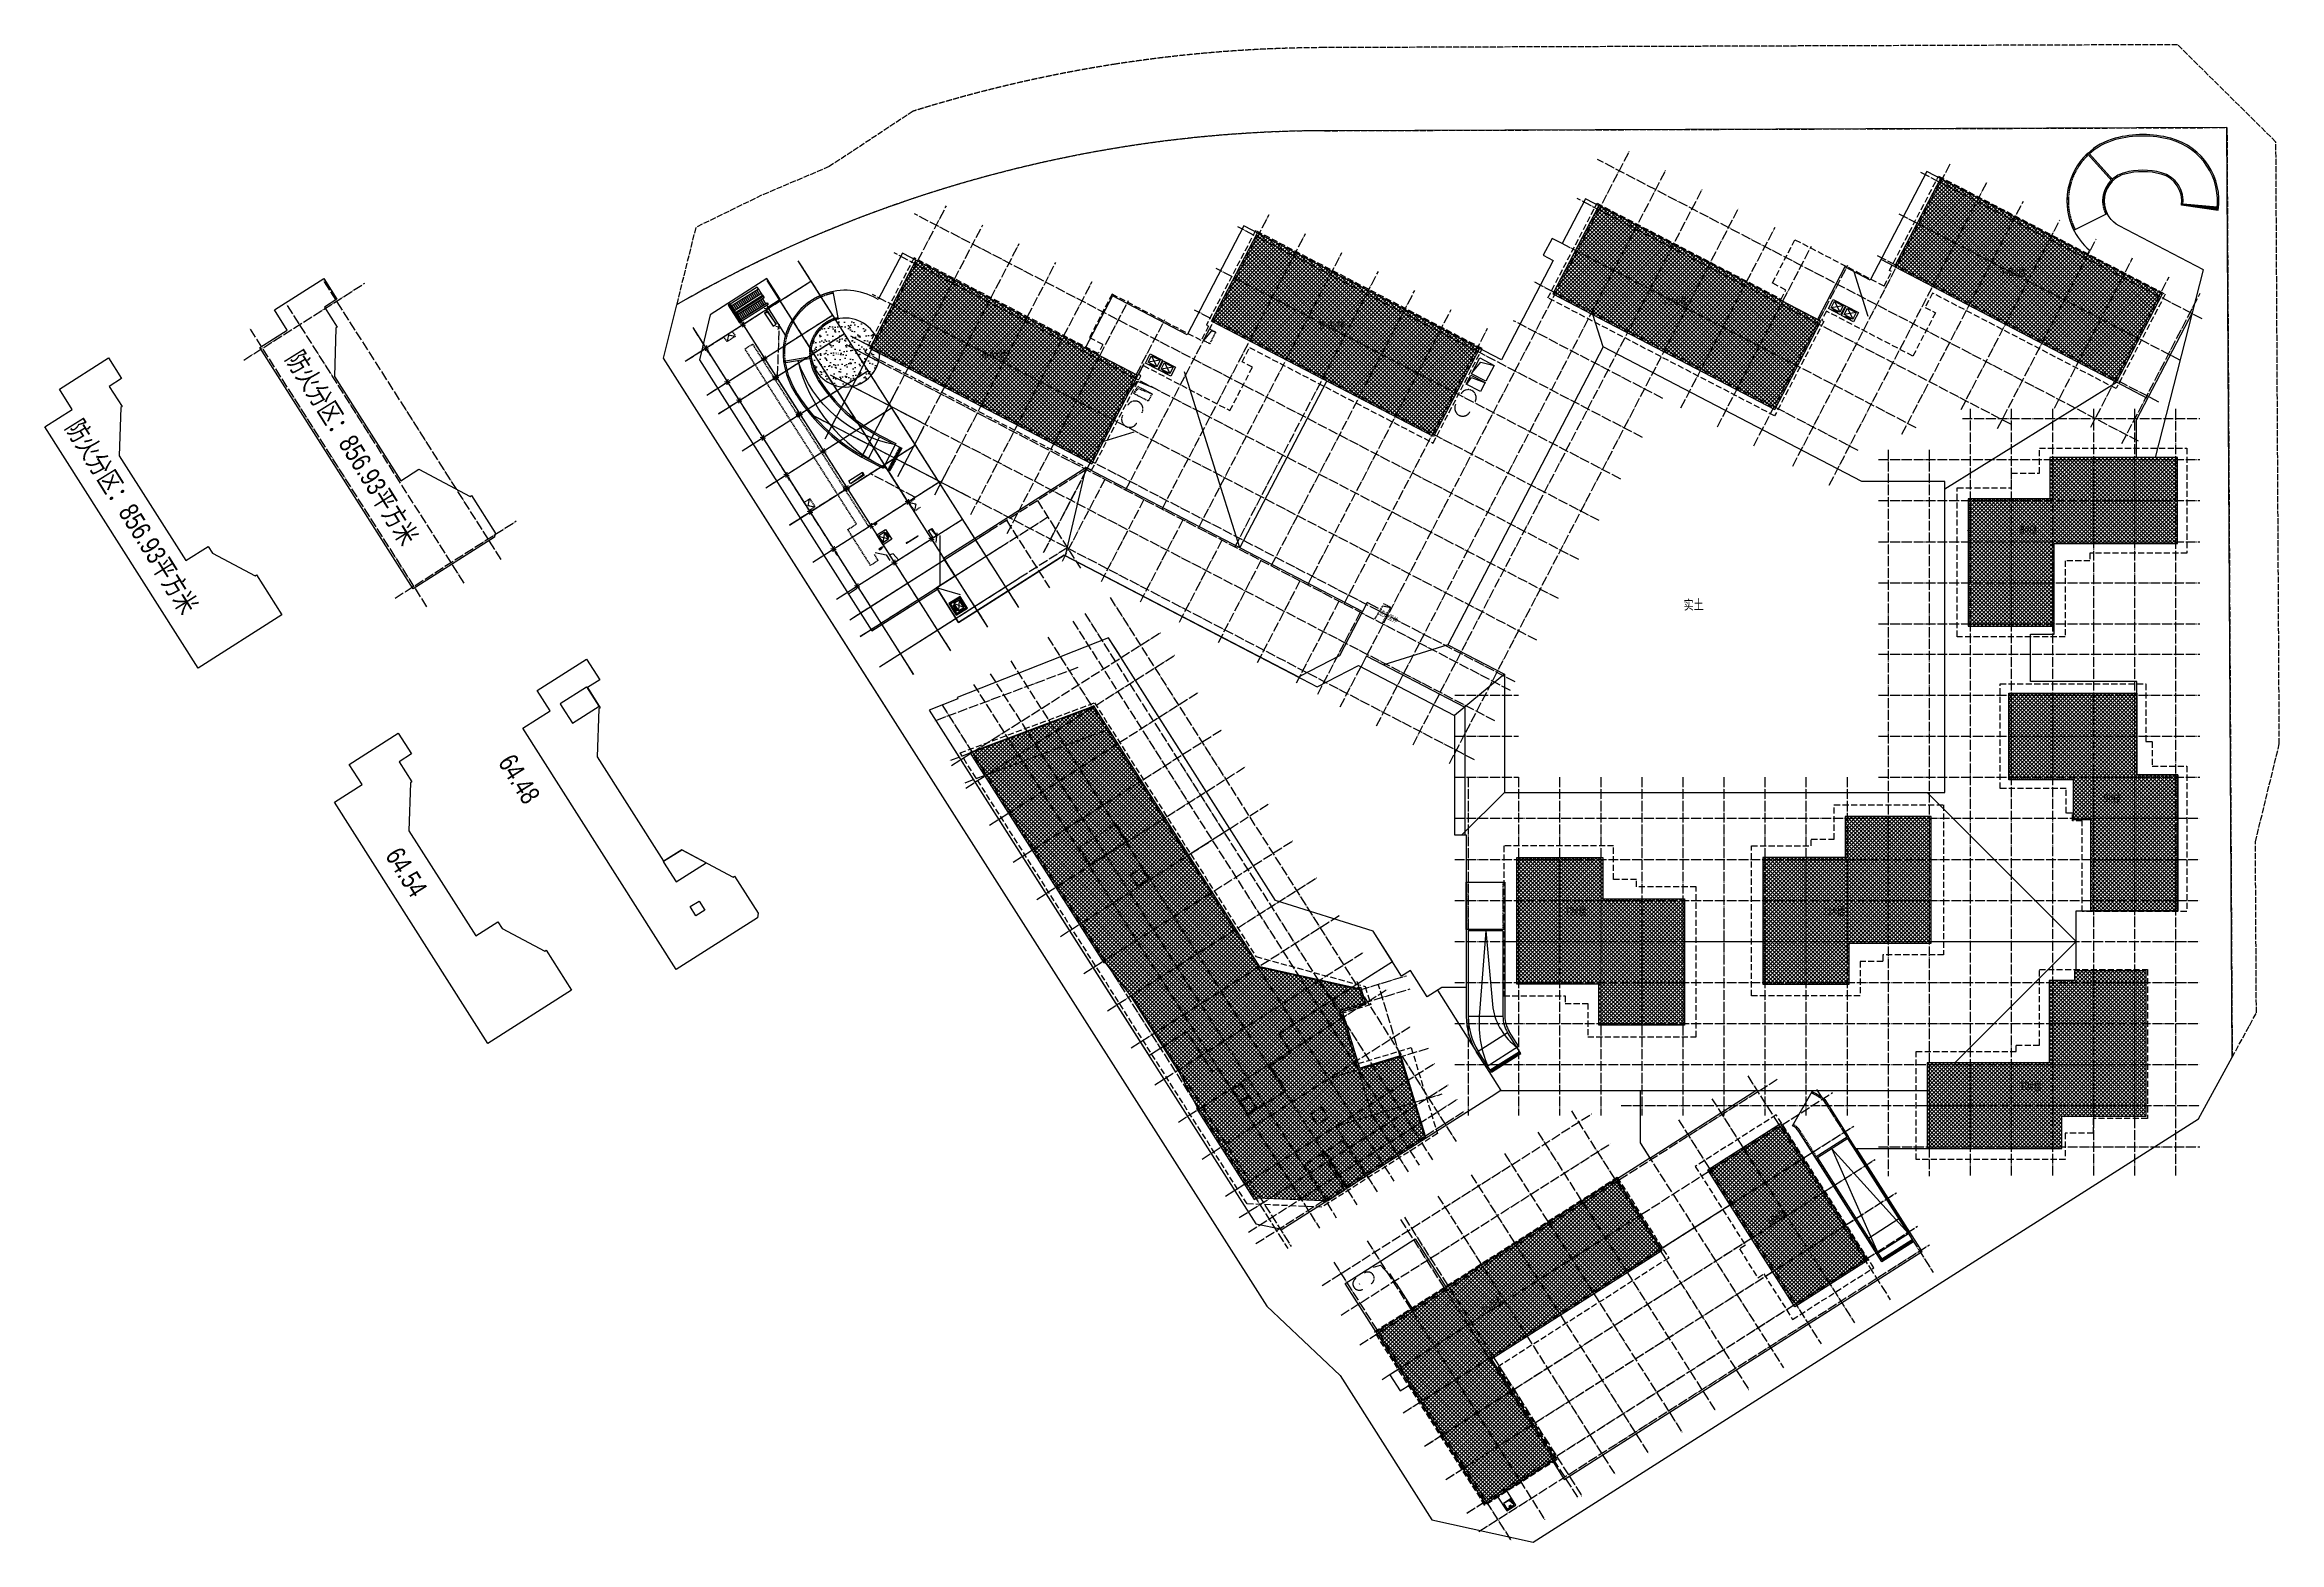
# Model space of a CAD drawing. Extents: x -46296 to 410892, y -67731 to 238728.
import ezdxf
from ezdxf.xclip import XClip

# ---------------------------------------------------------------- set-up
doc = ezdxf.new("R2010")
doc.units = 0
doc.header["$LTSCALE"] = 1000
doc.header["$MEASUREMENT"] = 0
doc.header["$XCLIPFRAME"] = 0
for name, pattern in [('$0$DASH', [0.35, 0.25, -0.1]), ('ACAD_ISO04W100', [30, 24, -3, 0, -3]), ('DASH', [0.35, 0.25, -0.1]), ('DOTE', [2.42, 2, -0.2, 0.02, -0.2]), ('梯段6、7$0$DASH', [0.35, 0.25, -0.1])]:
    doc.linetypes.add(name, pattern=pattern)
for name, color, linetype in [('$0$A_STR-钢结构', 20, 'Continuous'), ('$1$A-E_电梯', 171, 'Continuous'), ('$1$A-TECH_结构', 21, 'Continuous'), ('01-标注_符号', 200, 'Continuous'), ('02-TEXT_房间', 7, 'Continuous'), ('05-填充_天正', 9, 'Continuous'), ('104-13 B0核心筒$0$A-E_电梯', 171, 'Continuous'), ('104-13 B0核心筒$0$A-TECH_结构', 21, 'Continuous'), ('104-13 B0核心筒$0$A_STR-砼柱', 51, 'Continuous'), ('104-13 B0核心筒$0$DIM_SYMB', 3, 'Continuous'), ('A-E_楼梯', 171, 'Continuous'), ('A-O_分水线', 127, 'Continuous'), ('A-TECH_水', 3, 'Continuous'), ('A-TECH_结构', 21, 'Continuous'), ('A_AXIS-轴线', 36, 'DOTE'), ('A_STR-砼墙', 51, 'Continuous'), ('DIM_喷淋', 3, 'Continuous'), ('EQUIP_消火栓', 7, 'Continuous'), ('EQUIP_消防', 7, 'Continuous'), ('M-建筑 地下室轮廓', 3, 'DASH'), ('M-用地 红线', 20, 'ACAD_ISO04W100'), ('VPIPE-消防', 1, 'Continuous'), ('看线', 241, 'Continuous'), ('集水坑&', 6, 'Continuous')]:
    doc.layers.add(name, color=color, linetype=linetype)
doc.layers.add('104-13 B0核心筒$0$04-不打印_辅助线', color=165, linetype='Continuous', plot=False)
doc.layers.get('看线').off()
doc.styles.add('_TCH_SPACE', font='ros.shx', dxfattribs={"width": 0.75, "height": 5, "bigfont": 'jd.shx'})
doc.styles.add('Arial', font='arial.ttf', dxfattribs={"width": 0.75, "height": 2.5})
pattern_1 = [(45, (0, 0), (-392.8862, 392.8862), []), (135, (0, 0), (-392.8862, -392.8862), [])]

# ---------------------------------------------------------------- blocks, each defined once
blk = doc.blocks.new('104-13 B0核心筒$0$700x700方柱')
at = {"layer": '104-13 B0核心筒$0$04-不打印_辅助线'}
for p, q in [((-400, -400), (400, 400)), ((-400, 400), (400, -400))]:
    blk.add_line(p, q, dxfattribs=at)
blk = doc.blocks.new('104-13 B0核心筒$0$2400x2100')
for p, q in [((400, 200), (2000, 1600)), ((400, 1600), (2000, 200)), ((650, 1910), (650, 1760)), ((1750, 1910), (650, 1910)), ((650, 1760), (1750, 1760)), ((1750, 1760), (1750, 1910))]:
    blk.add_line(p, q)
at = {"color": 0}
for p, q in [((600, 58), (600, 34)), ((1160, 58), (600, 58)), ((1160, 34), (600, 34)), ((1160, 58), (1160, 34)), ((1800, 58), (1240, 58)), ((1240, 58), (1240, 34)), ((1800, 34), (1240, 34)), ((1800, 58), (1800, 34))]:
    blk.add_line(p, q, dxfattribs=at)
blk.add_lwpolyline([(400, 1600), (400, 200), (2000, 200), (2000, 1600), (400, 1600)], close=True)
at = {"layer": '104-13 B0核心筒$0$04-不打印_辅助线'}
blk.add_lwpolyline([(0, 0), (0, 2100), (2400, 2100), (2400, 0), (0, 0)], close=True, dxfattribs=at)
blk = doc.blocks.new('104 轴线$0$A$C769971AC')
for points in [[(-8100, 0), (-5500, 0), (-5500, -2600), (-8100, -2600)], [(0, 0), (8750, 0), (8750, -4200), (0, -4200)], [(-79600, -4400), (-75400, -4400), (-75400, -13200), (-79600, -13200)], [(-69200, -4800), (-66450, -4800), (-66450, -7400), (-69200, -7400)], [(8750, -5000), (0, -5000), (0, -9200), (8750, -9200)], [(-20900, -11300), (-18100, -11300), (-18100, -13400), (-20900, -13400)], [(-17900, -11300), (-15100, -11300), (-15100, -13400), (-17900, -13400)]]:
    blk.add_lwpolyline(points, close=True)
blk = doc.blocks.new('104 轴线')
for p, q in [((-162502, 81623), (-103332, 195290)), ((854, 135981), (-109845, 193607)), ((-69898, 130873), (-37622, 192876)), ((-155052, 77745), (-95881, 191411)), ((-147601, 73866), (-88430, 187532)), ((-62447, 126995), (-30171, 188997)), ((13876, 160994), (-43691, 190962)), ((-267879, 136479), (-243063, 184152)), ((-140150, 69987), (-80979, 183654)), ((-25299, 139449), (-114000, 185624)), ((-47571, 137379), (-22720, 185118)), ((-260428, 132601), (-235612, 180273)), ((-113685, 111729), (-249575, 182469)), ((-206397, 125945), (-177039, 182341)), ((-198946, 122066), (-169588, 178462)), ((-100664, 136743), (-183422, 179824)), ((-92783, 142787), (-73528, 179775)), ((9443, 152479), (-48124, 182447)), ((-35448, 142477), (-15269, 181239)), ((-117841, 103746), (-253731, 174486)), ((-252978, 128722), (-228161, 176394)), ((-191495, 118187), (-162137, 174584)), ((-44634, 138691), (-118433, 177109)), ((-85332, 138908), (-66077, 175896)), ((5010, 143964), (-52557, 173931)), ((-27997, 138598), (-7818, 177361)), ((-273455, 172905), (-228319, 101944)), ((-245448, 124995), (-220710, 172516)), ((-105097, 128228), (-187855, 171309)), ((-184044, 114309), (-154686, 170705)), ((-77881, 135029), (-58626, 172018)), ((-16390, 142703), (-367, 173482)), ((-8939, 138824), (7084, 169603)), ((-296507, 152317), (-270772, 168686)), ((-279783, 168880), (-234647, 97919)), ((-122274, 95231), (-258164, 165971)), ((-238076, 120964), (-213259, 168637)), ((-230625, 117086), (-205808, 164758)), ((-176593, 110430), (-147235, 166826)), ((-56517, 134054), (-122866, 168593)), ((-2553, 135500), (13470, 166279)), ((-292106, 145398), (-266371, 161767)), ((-287377, 164050), (-242241, 93088)), ((-223174, 113207), (-198357, 160880)), ((-109530, 119712), (-192288, 162793)), ((-169142, 106551), (-139784, 162948)), ((-96508, 144726), (-127022, 160610)), ((-294971, 159219), (-249835, 88258)), ((-289691, 141601), (-263956, 157970)), ((-127630, 84941), (-263520, 155681)), ((-126707, 86715), (-262597, 157455)), ((-161691, 102673), (-132333, 159069)), ((-284860, 134007), (-259125, 150376)), ((-130863, 78732), (-266753, 149472)), ((-280030, 126413), (-254295, 142782)), ((-33600, 142600), (-33600, -14400)), ((-25200, 142600), (-25200, -14400)), ((-16800, 142600), (-16800, -14400)), ((-8400, 142600), (-8400, -14400)), ((0, 142600), (0, -14400)), ((8400, 142578), (8400, -14422)), ((-135018, 70749), (-270908, 141489)), ((-35206, 140600), (13400, 140600)), ((-275200, 118819), (-249465, 135189)), ((-50400, 134200), (-50400, -14400)), ((-42000, 134200), (-42000, -14400)), ((-262856, 99412), (-214266, 130319)), ((-214380, 130100), (-223174, 113207)), ((-210654, 128161), (-219449, 111268)), ((-52400, 132200), (13400, 132200)), ((-270370, 111225), (-244634, 127595)), ((-224464, 123832), (-215662, 109994)), ((-202671, 124005), (-211465, 107112)), ((-52400, 123800), (13400, 123800)), ((-265539, 103631), (-239804, 120001)), ((-260709, 96037), (-222317, 120457)), ((-230792, 119807), (-221990, 105969)), ((-194688, 119850), (-203482, 102956)), ((-186705, 115694), (-195499, 98801)), ((-52400, 115400), (13400, 115400)), ((-256737, 89793), (-218420, 114166)), ((-178722, 111538), (-187516, 94645)), ((-170739, 107382), (-179533, 90489)), ((-52400, 107000), (13400, 107000)), ((-214727, 100698), (-143645, -11054)), ((-209580, 103971), (-138782, -7334)), ((-162756, 103227), (-171550, 86333)), ((-158410, 100964), (-167204, 84071)), ((-242004, 69611), (-199140, 96875)), ((-217174, 99141), (-146376, -12164)), ((-52400, 98600), (13400, 98600)), ((-239072, 65001), (-196208, 92265)), ((-222323, 95870), (-151523, -15438)), ((-52400, 92400), (13400, 92400)), ((-234091, 88380), (-163293, -22925)), ((-229915, 91037), (-159117, -20268)), ((-237509, 86207), (-166711, -25099)), ((-234242, 57407), (-191378, 84671)), ((-139073, 84000), (-126000, 84000)), ((-139073, 84000), (-126000, 84000)), ((-52400, 84000), (13400, 84000)), ((-244006, 82074), (-173208, -29231)), ((-229411, 49813), (-186548, 77078)), ((-139073, 75600), (-126000, 75600)), ((-52400, 75600), (13400, 75600)), ((-224581, 42219), (-181717, 69484)), ((-139073, 67200), (-126000, 67200)), ((-136300, 67200), (-136300, -2001)), ((-126000, 67200), (-126000, -2001)), ((-117600, 67200), (-117600, -2001)), ((-109200, 67200), (-109200, -2001)), ((-100800, 67200), (-100800, -2001)), ((-92400, 67200), (-92400, -2001)), ((-84000, 67200), (-84000, -2001)), ((-75600, 67200), (-75600, -2001)), ((-67200, 67200), (-67200, -2001)), ((-58800, 67200), (-58800, -2001)), ((-52400, 67200), (13400, 67200)), ((-219751, 34625), (-176887, 61890)), ((-139073, 58800), (13400, 58800)), ((-214921, 27031), (-172057, 54296)), ((-139073, 50400), (13400, 50400)), ((-210090, 19437), (-167227, 46702)), ((-139073, 42000), (13400, 42000)), ((-205260, 11843), (-162396, 39108)), ((-139073, 33600), (13400, 33600)), ((-200430, 4249), (-157566, 31514)), ((-195599, -3345), (-152736, 23920)), ((-162507, 19550), (-148156, 23913)), ((-157699, 21012), (-159093, 25597)), ((-158511, 23683), (-148966, 26585)), ((-145248, -6279), (-154653, 24656)), ((-139073, 25200), (13400, 25200)), ((-205196, 22550), (-172533, -28802)), ((-155969, -1954), (-162507, 19550)), ((-190769, -10938), (-147905, 16326)), ((-139073, 16800), (13400, 16800)), ((-164865, 5538), (-144456, 11743)), ((-185939, -18532), (-143075, 8732)), ((-158456, -48930), (-73109, 5398)), ((-139073, 8400), (13400, 8400)), ((-79126, 6098), (-49948, -39738)), ((-183148, -22920), (-140284, 4344)), ((-181272, -25869), (-138409, 1395)), ((-163452, -4229), (-141618, 2409)), ((-153945, -56016), (-61764, 2663)), ((-105000, 0), (13400, 0)), ((-105000, 0), (13400, 0)), ((-86465, 1426), (-57287, -44410)), ((-65036, 3331), (-41175, -34153)), ((-179767, -28236), (-136903, -972)), ((-166188, -36782), (-111041, -1677)), ((-163452, -4229), (-154940, -17612)), ((-155969, -1954), (-148582, -13568)), ((-149616, -62863), (-57436, -4184)), ((-149595, -62849), (-57415, -4171)), ((-115209, -1092), (-78883, -58157)), ((-93298, -2923), (-64120, -48760)), ((-162322, -42856), (-107174, -7751)), ((-122042, -5442), (-85716, -62507)), ((-100975, -7810), (-71797, -53646)), ((-52368, -8400), (13400, -8400)), ((-145267, -69696), (-53086, -11017)), ((-145246, -69682), (-53065, -11004)), ((-128875, -9791), (-92549, -66856)), ((-140917, -76529), (-48736, -17850)), ((-140896, -76515), (-48715, -17837)), ((-135708, -14141), (-99382, -71206)), ((-149374, -22840), (-113048, -79905)), ((-142541, -18490), (-106215, -75556)), ((-150133, -23323), (-113808, -80389)), ((-136567, -83362), (-44387, -24683)), ((-136546, -83348), (-44366, -24670)), ((-156966, -27673), (-120641, -84738)), ((-134130, -87144), (-41949, -28466)), ((-163799, -32023), (-127474, -89088))]:
    blk.add_line(p, q)
for points in [[(-216209, 89629), (-245659, 78642)], [(-213168, 81478), (-242618, 70491)], [(-210236, 76869), (-239686, 65882)], [(-205387, 47258), (-203193, 48653), (-201798, 46460), (-201966, 46352), (-201778, 46057), (-203804, 44769), (-205387, 47258)], [(-158511, 23683), (-179356, 28320)], [(-166936, 25554), (-162507, 19550)], [(-184527, 3284), (-181414, -1610), (-179642, -483), (-182755, 4411), (-184527, 3284)], [(-168544, -1720), (-166351, -325), (-164955, -2519), (-167149, -3914), (-168544, -1720)]]:
    blk.add_lwpolyline(points)
at = {"layer": 'Defpoints'}
blk.add_lwpolyline([(13135, -2670), (19996, 9914), (18926, 200140), (-165691, 199501, 0.0648429), (-234306, 190322, 0.0648942), (-298282, 163874), (-300993, 152958), (-177498, -41043), (-162540, -55229), (-143745, -84755), (-123037, -89354), (13135, -2670)], format="xyb", close=True, dxfattribs=at)
at = {"rotation": 302.4591234524622}
blk.add_blockref('104 轴线$0$A$C769971AC', (-162003, -7159), dxfattribs=at)
blk = doc.blocks.new('104-13 B0核心筒')
at = {"layer": '104-13 B0核心筒$0$04-不打印_辅助线'}
for p, q in [((48300, 17600), (49100, 18400)), ((48300, 18400), (49100, 17600)), ((57300, 17600), (58100, 18400)), ((57300, 18400), (58100, 17600)), ((-500, 14500), (300, 15300)), ((-500, 15300), (300, 14500)), ((3900, 14500), (4700, 15300)), ((3900, 15300), (4700, 14500)), ((-400, 8600), (400, 9400)), ((-400, 9400), (400, 8600)), ((12300, 8600), (13100, 9400)), ((12300, 9400), (13100, 8600)), ((21300, 8600), (22100, 9400)), ((21300, 9400), (22100, 8600)), ((30300, 8600), (31100, 9400)), ((30300, 9400), (31100, 8600)), ((39300, 8600), (40100, 9400)), ((39300, 9400), (40100, 8600)), ((48400, 8600), (49200, 9400)), ((48400, 9400), (49200, 8600)), ((57300, 8600), (58100, 9400)), ((57300, 9400), (58100, 8600)), ((-400, -400), (400, 400)), ((-400, 400), (400, -400)), ((7800, -400), (8600, 400)), ((7800, 400), (8600, -400)), ((12300, -400), (13100, 400)), ((12300, 400), (13100, -400)), ((21300, -400), (22100, 400)), ((21300, 400), (22100, -400)), ((30300, -400), (31100, 400)), ((30300, 400), (31100, -400)), ((39300, -400), (40100, 400)), ((39300, 400), (40100, -400)), ((48300, -400), (49100, 400)), ((48300, 400), (49100, -400)), ((57300, -400), (58100, 400)), ((57300, 400), (58100, -400))]:
    blk.add_line(p, q, dxfattribs=at)
at = {"layer": '104-13 B0核心筒$0$A-E_电梯'}
for p, q in [((-3300, 15600), (-4500, 15600)), ((-3300, 15200), (-4500, 15200)), ((-3300, 14800), (-4500, 14800)), ((-3300, 14400), (-4500, 14400)), ((-3300, 14000), (-4500, 14000)), ((-2300, 15200), (-1100, 15200)), ((-2300, 14800), (-1100, 14800)), ((-2300, 14400), (-1100, 14400)), ((-2300, 14000), (-1100, 14000)), ((-3300, 13600), (-4500, 13600)), ((-3300, 13200), (-4500, 13200)), ((-3300, 12800), (-4500, 12800)), ((-3300, 12400), (-4500, 12400)), ((-3300, 12000), (-4500, 12000)), ((-3300, 11600), (-4500, 11600)), ((-3300, 11200), (-4500, 11200)), ((-3300, 10800), (-4500, 10800)), ((-3300, 10400), (-4500, 10400)), ((-3300, 10000), (-4500, 10000)), ((-3300, 9600), (-4500, 9600)), ((-3300, 9200), (-4500, 9200)), ((-2300, 13600), (-1100, 13600)), ((-2300, 13200), (-1100, 13200)), ((-2300, 12800), (-1100, 12800)), ((-2300, 12400), (-1100, 12400)), ((-2300, 12000), (-1100, 12000)), ((-2300, 11600), (-1100, 11600)), ((-2300, 11200), (-1100, 11200)), ((-2300, 10800), (-1100, 10800)), ((-2300, 10400), (-1100, 10400)), ((-2300, 10000), (-1100, 10000)), ((-2300, 9600), (-1100, 9600)), ((-2300, 9200), (-1100, 9200)), ((55650, 13480), (55650, 13200))]:
    blk.add_line(p, q, dxfattribs=at)
for points in [[(-4500, 15600), (-4900, 15600), (-4900, 8800), (-4500, 8800)], [(-2900, 15600), (-3300, 15600), (-3300, 8800), (-2900, 8800)], [(-2700, 8800), (-2900, 8800), (-2900, 15600), (-2700, 15600)], [(-2700, 15600), (-2300, 15600), (-2300, 9200), (-2700, 9200)], [(-1100, 15600), (-700, 15600), (-700, 9200), (-1100, 9200)], [(55750, 13200), (55650, 13200), (55650, 16000), (55750, 16000)]]:
    blk.add_lwpolyline(points, close=True, dxfattribs=at)
at = {"layer": '104-13 B0核心筒$0$A-TECH_结构'}
for points in [[(55950, 19200), (57700, 19200), (57700, 18400), (55950, 18400)], [(400, 14000), (3600, 14000), (3600, 14800), (400, 14800)], [(39300, 10100), (38600, 10100), (38600, 13400), (39300, 13400)]]:
    blk.add_lwpolyline(points, close=True, dxfattribs=at)
for points in [[(55950, 18400), (56079, 19003), (57692, 19200)], [(400, 14000), (561, 14608), (3600, 14800)], [(38600, 13400), (39126, 13079), (39300, 10100)]]:
    blk.add_lwpolyline(points, dxfattribs=at)
at = {"layer": '104-13 B0核心筒$0$DIM_SYMB'}
blk.add_lwpolyline([(57700, 10000), (56055, 9773), (55850, 9000)], dxfattribs=at)
at = {"layer": '104-13 B0核心筒$0$04-不打印_辅助线'}
ref = blk.add_blockref('104 轴线', (287656, 163437), dxfattribs=dict(at, rotation=57.54087654753761))
XClip(ref).set_block_clipping_path([(-308258.2439484803, 159880.9876684749), (-256882.7738956955, 79110.5487782021), (-223300.1845035219, 100471.3503204154), (-274675.6545563068, 181241.7892106881)])
at = {"layer": '104-13 B0核心筒$0$A-E_电梯'}
blk.add_blockref('104-13 B0核心筒$0$2400x2100', (51000, 9000), dxfattribs=at)
at = {"layer": '104-13 B0核心筒$0$A_STR-砼柱'}
blk.add_blockref('104-13 B0核心筒$0$700x700方柱', (8200, 9000), dxfattribs=at)
blk = doc.blocks.new('*U12')
at = {"color": 8, "ltscale": 0.02}
blk.add_line((-222, 115), (222, -115), dxfattribs=at)
blk = doc.blocks.new('*U13')
at = {"layer": 'A-TECH_结构', "color": 0, "linetype": 'ByBlock', "lineweight": -2, "transparency": 16777216}
for p in [(0, 0), (69, 133), (139, 266), (208, 399), (277, 532), (346, 665), (416, 798), (485, 931), (554, 1064), (623, 1197), (693, 1331), (762, 1464), (831, 1597), (900, 1730), (970, 1863), (1039, 1996), (1108, 2129), (1177, 2262), (1247, 2395), (1316, 2528), (1385, 2661), (1454, 2794), (1524, 2927), (1593, 3060), (1662, 3193), (1732, 3326), (1801, 3459), (1870, 3592), (1939, 3725), (2009, 3859), (2078, 3992), (2147, 4125), (2216, 4258), (2286, 4391)]:
    blk.add_blockref('*U12', p, dxfattribs=at)
blk = doc.blocks.new('$0$mjfykutduy')
at = {"layer": '$0$A_STR-钢结构'}
for points in [[(50, 50), (50, 2750), (2650, 2750), (2650, 50)], [(50, 2550), (250, 2550), (250, 2750), (50, 2750)], [(50, 50), (250, 50), (250, 250), (50, 250)], [(70, 2570), (230, 2570), (230, 2730), (70, 2730)], [(70, 70), (230, 70), (230, 230), (70, 230)], [(250, 250), (250, 2550), (2450, 2550), (2450, 250)], [(2450, 2550), (2650, 2550), (2650, 2750), (2450, 2750)], [(2450, 50), (2650, 50), (2650, 250), (2450, 250)], [(2470, 2570), (2630, 2570), (2630, 2730), (2470, 2730)], [(2470, 70), (2630, 70), (2630, 230), (2470, 230)]]:
    blk.add_lwpolyline(points, close=True, dxfattribs=at)
at = {"layer": '$1$A-E_电梯'}
for points in [[(550, 2275), (1850, 2275), (1850, 525), (550, 525)], [(1950, 2050), (2163, 2050), (2163, 750), (1950, 750)]]:
    blk.add_lwpolyline(points, close=True, dxfattribs=at)
for points in [[(550, 2275), (1850, 525)], [(550, 525), (1850, 2275)]]:
    blk.add_lwpolyline(points, dxfattribs=at)
at = {"layer": '$1$A-TECH_结构'}
blk.add_lwpolyline([(0, 0), (0, 2800), (2700, 2800), (2700, 0)], close=True, dxfattribs=at)
blk = doc.blocks.new('$ATTACHMENT$00000214')
h = blk.add_hatch()
h.set_pattern_fill('ANSI31', color=256, scale=200, style=0)
h.set_pattern_definition([(45, (-38543.802, -6842.639), (-17.67767, 17.67767), [])])
h.paths.add_polyline_path([(-65, 2), (65, 2), (65, -128), (-65, -128)])
for points in [[(0, 172), (-198, -172), (198, -172)], [(-65, 2), (65, 2), (65, -128), (-65, -128)]]:
    blk.add_lwpolyline(points, close=True)
blk = doc.blocks.new('灭火器箱')
blk.add_lwpolyline([(0, 0), (788, 0), (788, -344), (0, -344)], close=True)
at = {"layer": 'EQUIP_消防', "rotation": 180}
for p in [(192, -172), (589, -172)]:
    blk.add_blockref('$ATTACHMENT$00000214', p, dxfattribs=at)
blk = doc.blocks.new('$TwtSys$00000434')
for p, q in [((-0.5, 0.5), (-0.5, -0.5)), ((-0.5, -0.5), (0.5, 0.5)), ((0.5, 0.5), (-0.5, 0.5)), ((0.5, -0.5), (0.5, 0.5)), ((-0.5, -0.5), (0.5, -0.5))]:
    blk.add_line(p, q)
blk.add_solid([(0.5, -0.5), (0.5, 0.5), (-0.5, -0.5)])
blk = doc.blocks.new('A$C0A6E70C2')
at = {"layer": 'VPIPE-消防', "linetype": 'Continuous'}
for centre in [(23218, -4332), (27493, -11046), (37159, -26231), (44861, -38647)]:
    blk.add_circle(centre, 50, dxfattribs=at)
for p, xscale, yscale, zscale, rotation in [((9147, 1162, 3000), 0.7999999999999999, 0.7999999999999999, 0.7999999999999999, 122.479561726271), ((22545, -3833, 3000), 0.8000000000000002, 0.8000000000000002, 0.8000000000000002, 302.4795617262711), ((27346, -11389, 3000), 0.8000000000000002, 0.8000000000000002, 0.8000000000000002, 302.4795617262711), ((25758, -24932, 3000), 0.7999999999999999, 0.7999999999999999, 0.7999999999999999, 122.479561726271), ((37017, -26567, 3000), 0.8000000000000002, 0.8000000000000002, 0.8000000000000002, 302.4795617262711), ((43148, -34004, 3000), 0.7999999999999998, 0.7999999999999998, 0.7999999999999998, 32.47956172627101), ((35495, -40261), 0.7999999999999999, 0.7999999999999999, 0.7999999999999999, 122.479561726271)]:
    blk.add_blockref('灭火器箱', p, dxfattribs=dict(xscale=xscale, yscale=yscale, zscale=zscale, rotation=rotation))
at = {"layer": 'EQUIP_消火栓', "yscale": 180}
for p, xscale, zscale, rotation in [((22790, -4050), -699.9999999999999, 700, 122.4795617262709), ((27590, -11605), -699.9999999999999, 700, 122.4795617262709), ((37261, -26782), -699.9999999999998, 700, 122.4795617262709), ((44468, -38960), 700.0000000000001, 700.0000000000001, 212.4795617262711)]:
    blk.add_blockref('$TwtSys$00000434', p, dxfattribs=dict(at, xscale=xscale, zscale=zscale, rotation=rotation))
blk = doc.blocks.new('A$C471A2F79')
at = {"layer": 'DIM_喷淋'}
for p, q in [((-12482, -66990), (-10274, -67458)), ((-10274, -67458), (-9534, -68622))]:
    blk.add_line(p, q, dxfattribs=at)

msp = doc.modelspace()

# ---------------------------------------------------------------- hatches: boundary and pattern name
at = {"layer": '02-TEXT_房间'}
h = msp.add_hatch(dxfattribs=at)
h.set_pattern_fill('砂灰土', color=256, scale=500)
h.set_pattern_definition([(37.5, (0, 0), (-62.993, 1926.824), [0, -1520, 0, -1700, 0, -1625]), (7.5, (0, 0), (1769.777, 2822.146), [0, -820, 0, -1370, 0, -525]), (327.5, (-1230, 0), (3114.142, 5.659), [0, -500, 0, -1800, 0, -2350]), (317.5, (-1230, 0), (3006.127, 877.676), [0, -250, 0, -1180, 0, -1350])])
edge = h.paths.add_edge_path()
edge.add_line((124577, 175490), (122532, 176555))
edge.add_line((122532, 176555), (123789, 178967))
edge.add_arc((117531, 175722), 7050, 27.41088, 358.1187)
at = {"layer": '05-填充_天正'}
h = msp.add_hatch(dxfattribs=at)
h.set_pattern_fill('ANSI37', color=256, scale=350)
h.set_pattern_definition(pattern_1)
h.paths.add_polyline_path([(122555, 176599), (167970, 152958), (177367, 171008), (131952, 194650)])
h.paths.add_polyline_path([(201817, 200219), (247232, 176577), (237836, 158527), (192421, 182168)])
h.paths.add_polyline_path([(262286, 187737), (307701, 164096), (317098, 182146), (271683, 205788)])
edge = h.paths.add_edge_path()
edge.add_line((332152, 193306), (377567, 169665))
edge.add_line((377567, 169665), (386963, 187715))
edge.add_line((386963, 187715), (341548, 211357))
edge.add_line((341548, 211357), (332152, 193306))
h = msp.add_hatch(dxfattribs=at)
h.set_pattern_fill('ANSI37', color=256, scale=350)
h.set_pattern_definition(pattern_1)
h.paths.add_polyline_path([(347256, 145773), (347256, 119723), (364856, 119723), (364856, 136623), (390056, 136623), (390056, 154223), (363956, 154223), (363956, 145773)])
h = msp.add_hatch(dxfattribs=at)
h.set_pattern_fill('ANSI37', color=256, scale=350)
h.set_pattern_definition(pattern_1)
h.paths.add_polyline_path([(355556, 106023), (381756, 106023), (381756, 89323), (390156, 89323), (390156, 61473), (372356, 61473), (372356, 80123), (368806, 80123), (368806, 88323), (355556, 88323)])
h = msp.add_hatch(dxfattribs=at)
h.set_pattern_fill('ANSI37', color=256, scale=350)
h.set_pattern_definition(pattern_1)
h.paths.add_polyline_path([(143001, 93888), (170405, 50828), (170600, 50951), (175677, 44344), (176079, 43770), (185364, 29173), (185713, 28565), (189545, 21166), (189351, 21043), (201185, 2437), (201710, 2771), (215207, 2193), (215458, 1798), (236305, 15058), (236063, 15852), (231193, 31870), (230632, 31700), (230619, 31696), (222774, 29311), (219248, 40907), (224057, 42367), (223012, 45805), (222341, 45601), (202301, 50059), (168361, 103417), (167596, 103129), (143778, 94180)])
h = msp.add_hatch(dxfattribs=at)
h.set_pattern_fill('ANSI37', color=256, scale=350)
h.set_pattern_definition(pattern_1)
edge = h.paths.add_edge_path()
edge.add_line((305256, 72423), (305256, 46473))
edge.add_line((305256, 46473), (322856, 46473))
edge.add_line((322856, 46473), (322856, 54873))
edge.add_line((322856, 54873), (339656, 54873))
edge.add_line((339656, 54873), (339656, 80773))
edge.add_line((339656, 80773), (322056, 80773))
edge.add_line((322056, 80773), (322056, 72373))
edge.add_line((322056, 72373), (305256, 72373))
h = msp.add_hatch(dxfattribs=at)
h.set_pattern_fill('ANSI37', color=256, scale=350)
h.set_pattern_definition(pattern_1)
h.paths.add_polyline_path([(254906, 72373), (272456, 72373), (272456, 63973), (289206, 63973), (289206, 38073), (271656, 38073), (271656, 46473), (254906, 46473)])
h = msp.add_hatch(dxfattribs=at)
h.set_pattern_fill('ANSI37', color=256, scale=350)
h.set_pattern_definition(pattern_1)
h.paths.add_polyline_path([(338856, 30373), (338856, 12823), (366406, 12823), (366406, 19473), (383656, 19473), (383656, 49223), (368956, 49223), (368956, 47223), (363806, 47223), (363806, 30373)])
h = msp.add_hatch(dxfattribs=at)
h.set_pattern_fill('ANSI37', color=256, scale=350)
h.set_pattern_definition(pattern_1)
edge = h.paths.add_edge_path()
edge.add_line((293969, 8516), (308821, 17962))
edge.add_line((308821, 17962), (326646, -10047))
edge.add_line((326646, -10047), (311750, -19520))
edge.add_line((311750, -19520), (293940, 8498))
h = msp.add_hatch(dxfattribs=at)
h.set_pattern_fill('ANSI37', color=256, scale=350)
h.set_pattern_definition(pattern_1)
edge = h.paths.add_edge_path()
edge.add_line((275585, 6293), (275370, 6631))
edge.add_line((275370, 6631), (226105, -24730))
edge.add_line((226105, -24730), (248444, -59823))
edge.add_line((248444, -59823), (262785, -50694))
edge.add_line((262785, -50694), (249735, -30193))
edge.add_line((249735, -30193), (284659, -7961))
edge.add_line((284659, -7961), (275388, 6642))
at = {"layer": 'A-E_楼梯'}
h = msp.add_hatch(dxfattribs=at)
h.set_pattern_fill('ANSI31', color=256, scale=100, angle=37.49864)
h.set_pattern_definition([(82.498642, (990361.54, -275187), (-157.39138, 20.724763), [])])
edge = h.paths.add_edge_path()
edge.add_arc((385244, 206736), 6000, -8.21022, -5.19885)
edge.add_line((391219, 206193), (398190, 205559))
edge.add_line((398190, 205559), (398110, 204879))
edge.add_line((398110, 204879), (391182, 205880))
edge = h.paths.add_edge_path()
edge.add_arc((385244, 206736), 5700, -7.06974, -5.19885)
edge.add_line((390920, 206220), (390916, 206220))
edge.add_line((390916, 206220), (390901, 206035))
at = {"layer": 'A-TECH_水', "transparency": 33554641}
h = msp.add_hatch(dxfattribs=at)
h.set_pattern_fill('ANSI31', color=256, scale=50, angle=-12.54088)
h.set_pattern_definition([(32.45912, (146681.95, 261428.78), (-42.60038, 66.97461), [])])
h.paths.add_polyline_path([(96118, 182060), (93864, 185603), (93611, 185442), (95865, 181899)])
at = {"layer": 'A-TECH_结构'}
h = msp.add_hatch(dxfattribs=at)
h.set_pattern_fill('ANSI31', color=256, scale=100, angle=77.36273)
h.set_pattern_definition([(122.362729, (1016600.91, 43003.98), (-134.092363, -84.975294), [])])
h.paths.add_polyline_path([(255732, 32298), (255465, 32721), (249510, 28947), (249777, 28524)])
h = msp.add_hatch(dxfattribs=at)
h.set_pattern_fill('ANSI31', color=256, scale=100, angle=77.47753)
h.set_pattern_definition([(122.477531, (1096618.83, 5816.8), (-133.92183, -85.2438), [])])
h.paths.add_polyline_path([(336069, -6226), (335800, -5804), (329557, -9777), (329826, -10199)])

# ---------------------------------------------------------------- linework, layer by layer
for points in [[(59567, 103161), (61660, 99870), (67145, 103358), (64622, 107324), (64538, 107271), (59138, 103836), (59138, 103836), (59567, 103161)], [(80330, 71450), (82906, 67400), (89065, 71318), (85840, 73033), (84038, 73990), (80252, 71582), (80330, 71450)], [(85766, 62345), (87580, 63499), (88760, 61643), (86946, 60489), (85766, 62345)]]:
    msp.add_lwpolyline(points)
at = {"color": 8, "linetype": '梯段6、7$0$DASH'}
for centre, start, end in [((176754, 164157), 332.49998, 152.49998), ((243830, 164369), 152.49996, 332.49996), ((244934, 166489), 332.49996, 152.49996), ((175673, 162082), 152.49998, 332.49998)]:
    msp.add_arc(centre, 1650, start, end, dxfattribs=at)
at = {"layer": '01-标注_符号', "linetype": 'DASH'}
for points in [[(96983, 176507), (98502, 177473), (122278, 140093)], [(123404, 134410), (124209, 133144), (122690, 132178), (118987, 138000), (118021, 139519), (119793, 140646), (96983, 176507)]]:
    msp.add_lwpolyline(points, dxfattribs=at)
at = {"layer": 'A-E_楼梯'}
for p, q in [((321666, 185292), (319200, 184885)), ((319892, 186215), (320974, 183961)), ((324327, 183907), (321861, 183500)), ((322553, 184830), (323635, 182576)), ((181935, 174154), (179469, 173747)), ((180161, 175078), (181243, 172824)), ((184596, 172769), (182130, 172362)), ((182822, 173692), (183904, 171438)), ((222625, -14794), (222679, -14879))]:
    msp.add_line(p, q, dxfattribs=at)
for points in [[(319630, 186578), (322114, 185285), (321144, 183422), (318660, 184715), (319630, 186578)], [(319892, 186215), (321666, 185292), (320974, 183961), (319200, 184885), (319892, 186215)], [(319416, 184434), (319485, 184567), (320550, 184013), (320515, 183947), (320480, 183880), (319416, 184434)], [(322291, 185192), (324775, 183899), (323805, 182037), (321321, 183330), (322291, 185192)], [(322553, 184830), (324327, 183907), (323635, 182576), (321861, 183500), (322553, 184830)], [(322077, 183049), (322146, 183182), (323211, 182628), (323176, 182561), (323142, 182495), (322077, 183049)], [(179899, 175440), (182383, 174147), (181413, 172284), (178929, 173577), (179899, 175440)], [(180161, 175078), (181935, 174154), (181243, 172824), (179469, 173747), (180161, 175078)], [(182560, 174054), (185044, 172762), (184074, 170899), (181590, 172192), (182560, 174054)], [(179685, 173296), (179754, 173429), (180819, 172875), (180784, 172809), (180749, 172742), (179685, 173296)], [(182822, 173692), (184596, 172769), (183904, 171438), (182130, 172362), (182822, 173692)], [(182346, 171911), (182415, 172044), (183480, 171490), (183445, 171423), (183411, 171357), (182346, 171911)]]:
    msp.add_lwpolyline(points, dxfattribs=at)
at = {"layer": 'A-E_楼梯', "linetype": 'DASH'}
for centre, start, end in [((224407, -13719), 302.47918, 122.49866), ((222652, -14836), 122.45971, 302.47918)]:
    msp.add_arc(centre, 1300, start, end, dxfattribs=at)
at = {"layer": 'A-O_分水线'}
for p, q in [((332152, 193306), (329402, 194737)), ((177367, 171008), (178660, 173492)), ((198239, 135792), (186895, 171770)), ((198239, 135792), (215993, 169897)), ((342456, 147814), (377567, 169665)), ((383953, 166340), (377567, 169665)), ((176503, 159452), (170339, 157508)), ((136942, 128147), (136942, 138280)), ((141050, 126138), (136157, 127589)), ((252356, 109931), (242156, 101487)), ((252356, 85723), (243655, 77021)), ((187747, 72940), (196185, 78307)), ((252456, 55223), (254906, 55223)), ((289206, 55223), (305256, 55223)), ((339656, 55223), (369356, 55223)), ((238657, 45234), (251655, 24723)), ((280106, 24723), (338856, 24723)), ((315300, 24723), (315300, 24492)), ((313383, 10794), (315322, 12029)), ((284446, -7626), (298501, 1321)), ((230199, -14774), (228910, -12750)), ((230199, -14774), (233528, -20004))]:
    msp.add_line(p, q, dxfattribs=at)
for points in [[(326797, 183128), (326797, 183128), (323927, 192233)], [(272530, 176880), (272530, 176880), (270447, 183489)], [(166728, 152195), (162475, 134172)], [(347256, 139354), (347066, 139164)], [(226617, 123333), (224265, 124558), (223317, 122737)], [(240808, 115942), (227655, 111798)], [(369357, 55223), (338856, 85723)], [(369357, 55223), (344507, 30373)], [(282077, 10900), (303784, 24723)]]:
    msp.add_lwpolyline(points, dxfattribs=at)
at = {"layer": 'A-TECH_水'}
for points in [[(96187, 182044), (93879, 185673), (93542, 185458), (95849, 181830)], [(96118, 182060), (93864, 185603), (93611, 185442), (95865, 181899)]]:
    msp.add_lwpolyline(points, close=True, dxfattribs=at)
at = {"layer": 'A-TECH_结构'}
for p, q in [((371624, 216417), (376712, 210766)), ((372045, 216398), (376729, 211195)), ((390869, 205925), (398407, 204836)), ((391219, 206193), (398190, 205559)), ((368868, 200748), (375654, 204170)), ((116133, 182592), (115022, 188183)), ((110501, 174855), (104879, 173918)), ((104924, 173621), (110546, 174558)), ((124518, 158497), (122164, 153974)), ((124518, 158497), (129042, 156142)), ((124657, 158763), (127850, 157101)), ((127850, 157101), (125218, 152045)), ((122025, 153707), (125218, 152045)), ((122164, 153974), (126687, 151619)), ((244556, 57673), (244556, 39871)), ((244956, 57373), (244956, 39871)), ((252056, 57373), (244956, 57373)), ((252056, 57373), (252056, 39871)), ((252456, 57673), (252456, 44023)), ((252456, 44023), (252456, 39871)), ((252055, 39871), (244957, 39871)), ((247005, 32806), (253002, 36606)), ((255733, 32299), (253004, 36606)), ((255268, 33780), (253342, 36820)), ((248595, 29551), (246669, 32592)), ((249736, 28498), (247007, 32806)), ((248595, 29551), (255268, 33780)), ((249468, 28920), (255465, 32721)), ((249736, 28498), (255733, 32299)), ((326819, -5475), (333062, -1501)), ((328499, -8673), (335248, -4377)), ((334865, -4335), (336069, -6226)), ((328623, -8309), (329826, -10199)), ((335800, -5804), (329557, -9777)), ((336069, -6226), (329571, -10362))]:
    msp.add_line(p, q, dxfattribs=at)
at = {"layer": 'A-TECH_结构', "color": 6, "linetype": '$0$DASH'}
for p, q in [((128599, 156373), (126244, 151849)), ((129042, 156142), (126687, 151619))]:
    msp.add_line(p, q, dxfattribs=at)
at = {"layer": 'A-TECH_结构', "linetype": 'DASH'}
for p, q in [((229058, 123581), (227280, 120167)), ((229058, 123581), (227506, 124389)), ((244957, 57673), (244957, 67327)), ((252056, 67327), (252056, 57673))]:
    msp.add_line(p, q, dxfattribs=at)
at = {"layer": 'A-TECH_结构', "color": 8, "linetype": 'DASH', "ltscale": 5}
for points in [[(341176, 211832), (387566, 187682), (377500, 168345), (339935, 187901), (338411, 184974), (340540, 183866), (335922, 174996), (318227, 184208), (317257, 182345), (317700, 182114), (307634, 162778), (261244, 186928), (271310, 206265), (308963, 186663), (309933, 188526), (307184, 189957), (311801, 198827), (330029, 189338), (331576, 192309), (331132, 192540), (341176, 211832)], [(341176, 211832), (387566, 187682), (377500, 168345), (339935, 187901), (338411, 184974), (340540, 183866), (335922, 174996), (318227, 184208), (317257, 182345), (317700, 182114), (307634, 162778), (261244, 186928), (271310, 206265), (308963, 186663), (309933, 188526), (307184, 189957), (311801, 198827), (330029, 189338), (331576, 192309), (331132, 192540), (341176, 211832)], [(353756, 107923), (383556, 107923), (383556, 96123), (384856, 96123), (384856, 91123), (391956, 91123), (391956, 61323), (370556, 61323), (370556, 79923), (368606, 79923), (368606, 81493), (367306, 81493), (367306, 86523), (353756, 86523), (353756, 107923)], [(305409, -12812), (311326, -22106), (327902, -11554), (307980, 19743), (291403, 9191), (301660, -6922), (300437, -7700), (304186, -13591), (305409, -12812)]]:
    msp.add_lwpolyline(points, dxfattribs=at)
at = {"layer": 'A-TECH_结构'}
for points in [[(332152, 193306), (377567, 169665), (386963, 187715), (341548, 211357), (332152, 193306)], [(332152, 193306), (377567, 169665), (386963, 187715), (341548, 211357), (332152, 193306)], [(262286, 187737), (307701, 164096), (317098, 182146), (271683, 205788), (262286, 187737)], [(262286, 187737), (307701, 164096), (317098, 182146), (271683, 205788), (262286, 187737)], [(-2283, 176746), (3328, 180315), (699, 184450), (10782, 190863), (13465, 186644), (10934, 185034), (13564, 180900), (13269, 180712), (12963, 170852), (26538, 149509), (30246, 151868), (40753, 146284), (41040, 146463), (45868, 138869), (45748, 137966), (29114, 127385), (-2283, 176746)], [(193278, 179917), (192326, 180132), (190790, 178169)], [(-43273, 168241), (-33232, 174628), (-30548, 170409), (-33080, 168799), (-30450, 164664), (-30744, 164477), (-31051, 154616), (-17395, 133147), (-12839, 136045), (-11967, 134675), (-3264, 130047), (-2977, 130229), (2229, 122045), (-14899, 111150), (-46296, 160511), (-40643, 164106), (-43273, 168241)], [(245761, 171650), (247562, 173750), (250233, 173093)], [(175635, 167682), (177191, 169887), (180831, 168416)], [(245484, 171118), (248411, 169594), (247441, 167731), (244514, 169255), (245484, 171118)], [(244576, 169223), (245625, 170615), (248473, 169562)], [(347256, 145773), (347256, 119723), (364856, 119723), (364856, 136623), (390056, 136623), (390056, 154223), (363956, 154223), (363956, 145773), (347256, 145773)], [(51509, 98869), (57120, 102438), (54490, 106572), (64574, 112986), (67257, 108767), (64726, 107157), (67356, 103022), (67061, 102835), (66754, 92974), (80330, 71632), (84038, 73990), (94545, 68406), (94832, 68586), (99660, 60992), (99540, 60089), (82906, 49508), (51509, 98869)], [(355556, 106023), (381756, 106023), (381756, 89323), (390156, 89323), (390156, 61473), (372356, 61473), (372356, 80123), (368806, 80123), (368806, 88323), (355556, 88323), (355556, 106023)], [(143001, 93888), (170405, 50828), (170600, 50951), (175677, 44344), (176079, 43770), (185364, 29173), (185713, 28565), (189545, 21166), (189351, 21043), (201185, 2437), (201710, 2771), (215207, 2193), (215458, 1798), (236305, 15058), (236063, 15852), (236063, 15852), (231193, 31870), (230632, 31700), (230619, 31696), (222774, 29311), (219248, 40907), (224057, 42367), (223012, 45805), (222341, 45601), (202301, 50059), (168361, 103417), (167596, 103129), (167596, 103129), (143778, 94180), (143778, 94180), (143001, 93888)], [(16007, 91452), (26048, 97839), (28732, 93620), (26200, 92010), (28830, 87876), (28536, 87688), (28229, 77827), (41885, 56358), (46441, 59257), (47313, 57886), (56016, 53258), (56303, 53441), (61509, 45256), (44381, 34361), (12984, 83722), (18637, 87318), (16007, 91452)], [(305256, 72423), (305256, 46473), (322856, 46473), (322856, 54873), (339656, 54873), (339656, 80773), (322056, 80773), (322056, 72373), (305256, 72373)], [(254906, 72373), (272456, 72373), (272456, 63973), (289206, 63973), (289206, 38073), (271656, 38073), (271656, 46473), (254906, 46473), (254906, 72373)], [(248556, 57373), (247279, 40657)], [(248556, 57373), (249990, 41611)], [(338856, 30373), (338856, 12823), (366406, 12823), (366406, 19473), (383656, 19473), (383656, 49223), (368956, 49223), (368956, 47223), (363806, 47223), (363806, 30373), (338856, 30373)], [(293969, 8516), (308821, 17962), (326646, -10047), (311750, -19520), (293940, 8498)], [(335248, -4377), (322714, 15313), (315965, 11017), (328499, -8673)], [(334865, -4335), (322622, 14899), (316380, 10925), (328623, -8309)], [(334995, -4538), (319332, 12805), (328752, -8512)], [(275585, 6293), (275370, 6631), (226105, -24730), (248444, -59823), (262785, -50694), (249735, -30193), (284659, -7961), (275388, 6642)], [(225581, -11431), (227018, -11030), (228496, -12657)]]:
    msp.add_lwpolyline(points, dxfattribs=at)
at = {"layer": 'A-TECH_结构', "color": 8, "linetype": 'DASH', "ltscale": 5}
for points in [[(196192, 163858), (200809, 172728), (198681, 173836), (200204, 176763), (237769, 157208), (247835, 176545), (201445, 200695), (191379, 181358), (191822, 181127), (190298, 178200), (172070, 187689), (167453, 178819), (170203, 177387), (169233, 175524), (131579, 195126), (121513, 175789), (167904, 151639), (177970, 170976), (177526, 171207), (178496, 173070)], [(367106, 133123), (367106, 117573), (345006, 117573), (345006, 148073), (356106, 148073), (356106, 151023), (361806, 151023), (361806, 156173), (392006, 156173), (392006, 134673), (372156, 134673), (372156, 133123)], [(225001, 42290), (219302, 40557), (222444, 30224), (233281, 33519), (238640, 15891), (214991, 848), (199690, 1527), (140995, 93805), (168486, 104060), (201523, 52121), (223872, 46003)], [(325106, 51123), (325106, 44073), (302906, 44073), (302906, 74773), (315126, 74773), (315126, 76123), (319806, 76123), (319806, 83173), (342206, 83173), (342206, 52473), (329786, 52473), (329786, 51123)], [(264756, 44073), (264756, 42523), (269406, 42523), (269406, 35673), (291606, 35673), (291606, 66373), (279386, 66373), (279386, 67923), (274706, 67923), (274706, 74773), (252206, 74773), (252206, 44073)], [(361806, 34023), (361806, 49473), (383906, 49473), (383906, 18973), (372806, 18973), (372806, 16023), (367106, 16023), (367106, 10573), (336606, 10573), (336606, 32673), (357056, 32673), (357056, 34023)], [(225760, -24653), (275447, 6976), (285972, -9558), (251048, -31790), (263130, -50771), (248367, -60168)]]:
    msp.add_lwpolyline(points, close=True, dxfattribs=at)
at = {"layer": 'A-TECH_结构'}
for points in [[(201817, 200219), (247232, 176577), (237836, 158527), (192421, 182168)], [(122555, 176599), (167970, 152958), (177367, 171008), (131952, 194650)], [(247306, 174616), (250233, 173093), (248549, 169860), (245622, 171384)], [(245484, 171118), (248411, 169594), (247441, 167731), (244514, 169255)], [(252456, 67327), (252456, 57673), (244557, 57673), (244557, 67327)], [(252900, -60957), (254335, -60044), (253583, -58863), (252149, -59776)], [(252900, -60957), (254335, -60044), (253355, -59208), (252149, -59776)]]:
    msp.add_lwpolyline(points, close=True, dxfattribs=at)
for points in [[(115022, 188183, 0.4053451), (104932, 173574, -0.7776083)], [(116133, 182592, 0.4050467), (110553, 174521, -0.9989675)], [(127712, 156835, -0.2673768), (107765, 174095, 0.2243602), (125385, 152353, -0.5415334)], [(329573, -10360), (312583, 16331, 0.1382144), (311288, 17488), (315300, 24492, -0.062166), (317909, 22862), (322714, 15313)]]:
    msp.add_lwpolyline(points, format="xyb", dxfattribs=at)
at = {"layer": 'A-TECH_结构', "color": 6, "linetype": '$0$DASH'}
for points in [[(115081, 187889, 0.4053451), (105228, 173623, 0.4053451)], [(116075, 182887, 0.4050467), (110257, 174472, 0.4050467)]]:
    msp.add_lwpolyline(points, format="xyb", dxfattribs=at)
at = {"layer": 'A-TECH_结构', "linetype": 'DASH'}
for points in [[(192036, 180564), (193278, 179917), (192032, 177523), (190790, 178169), (192036, 180564)], [(176542, 167323), (177405, 168367), (180254, 167307)], [(225820, 121152), (227502, 123906), (229058, 123581)]]:
    msp.add_lwpolyline(points, dxfattribs=at)
msp.add_lwpolyline([(177327, 168831), (180254, 167307), (179469, 165799), (176542, 167323)], close=True, dxfattribs=at)
for points in [[(315150, 24231, -0.0616998), (317682, 22660), (322461, 15152)], [(329813, -10180), (312836, 16492, 0.136782), (311438, 17749)]]:
    msp.add_lwpolyline(points, format="xyb", dxfattribs=at)
at = {"layer": 'A-TECH_结构'}
for centre, radius, start, end in [((380744, 206737), 13300, 104.99896, 133.29146), ((382994, 198339), 21993, 74.99896, 104.99896), ((382994, 198339), 21693, 74.99896, 104.99896), ((385244, 206736), 13300, 351.78656, 74.99896), ((380743, 206736), 13300, 133.28798, 206.78942), ((380744, 206737), 13000, 104.99896, 131.99896), ((385244, 206736), 13000, 351.78662, 74.99896), ((380743, 206736), 5700, 135.01105, 206.75813), ((380744, 206737), 5700, 104.99896, 135.01592), ((380744, 206737), 6000, 104.99896, 131.99896), ((382994, 198339), 14693, 74.99896, 104.99896), ((382994, 198339), 14393, 74.99896, 104.99896), ((385244, 206736), 5700, 351.79009, 74.99896), ((385244, 206736), 6000, 351.78978, 74.99896), ((121942, 176440), 17250, 188.55529, 212.7365), ((121942, 176440), 11850, 189.55249, 212.7365), ((121942, 176440), 11550, 188.08314, 212.7365), ((121942, 176440), 16950, 189.55249, 212.7365), ((139509, 187389), 32549, 212.26345, 242.57124), ((139509, 187389), 32249, 212.26345, 242.57124), ((139509, 187389), 37949, 212.26345, 242.57124), ((139509, 187389), 37649, 212.26345, 242.57124), ((262352, 43662), 12531, 189.42132, 233.68365), ((258156, 39871), 13600, 180, 212.36273), ((258156, 39871), 13200, 180, 212.36273), ((269536, 38466), 22365, 174.37633, 202.89419), ((258156, 39871), 6100, 180, 212.36273), ((258156, 39871), 5700, 180, 212.36273)]:
    msp.add_arc(centre, radius, start, end, dxfattribs=at)
at = {"layer": 'A-TECH_结构', "linetype": 'DASH'}
for radius, start, end in [(13000, 133.28798, 206.78942), (6000, 135.01105, 206.75813)]:
    msp.add_arc((380743, 206736), radius, start, end, dxfattribs=at)
at = {"layer": 'A_AXIS-轴线'}
for p, q in [((-5578, 174176), (19228, 189954)), ((47108, 133379), (10774, 190503)), ((39514, 128549), (3180, 185673)), ((31920, 123719), (-4414, 180842)), ((103664, 170919), (103968, 180712)), ((103379, 170738), (107524, 173374)), ((131756, 146122), (122620, 150977)), ((130294, 145192), (125463, 152786)), ((25390, 125490), (50195, 141268)), ((136263, 138860), (135930, 136331))]:
    msp.add_line(p, q, dxfattribs=at)
at = {"layer": 'A_STR-砼墙'}
for p, q in [((223023, 111447), (224154, 113620)), ((244357, 103103), (224154, 113620)), ((244357, 77021), (244357, 103103))]:
    msp.add_line(p, q, dxfattribs=at)
for points in [[(385569, 154223), (395385, 192688), (378119, 201676, -0.5238147), (376929, 210972), (371844, 216620, 0.4517394), (372060, 196662), (371574, 195727), (338798, 212788), (327209, 190524), (321975, 193248), (316388, 182516), (304280, 188819), (304280, 188819), (268933, 207219), (264154, 198039), (262114, 199101), (260313, 195641), (262353, 194579), (251756, 174222), (199067, 201650), (187478, 179386), (172177, 187351), (166590, 176619), (129202, 196081), (124261, 186590), (123240, 187122, 0.4682653), (105289, 179286), (101633, 185034), (104164, 186644), (101481, 190863), (89841, 183459), (87650, 174225), (122929, 118760), (136345, 127294), (140666, 120501), (146994, 124527), (162301, 134263), (210374, 109238), (210935, 108946), (214034, 107332), (222488, 111725), (222488, 111725), (222488, 111725), (242156, 101487), (242156, 77021), (244557, 77021), (244556, 45823), (239582, 45823), (236558, 43900), (233124, 49300), (231309, 48146), (225480, 57311), (205528, 63618), (173950, 113264), (173365, 114184), (171359, 117337), (140423, 105175), (140533, 104896), (134643, 102581), (201503, -2535), (206873, -3663), (250371, 24005), (250371, 24005), (251502, 24723), (280106, 24723), (280106, 13995), (282077, 10900), (226105, -24730), (230884, -32238), (228944, -33473), (231038, -36763), (232978, -35528), (248444, -59823), (250891, -58265), (252824, -61302), (254680, -60121), (252747, -57084), (262194, -51070), (264611, -54866), (337834, -8255), (324417, 12823), (366406, 12823), (366406, 19473), (383656, 19473), (383656, 49223), (369356, 49223), (369356, 61473), (390156, 61473), (390156, 89323), (381756, 89323), (381756, 108423), (359956, 108423), (359956, 118073), (364856, 118073), (364856, 136623), (373256, 136623), (373256, 136623), (390056, 136623), (390056, 154223), (381656, 154223), (381656, 161928), (393188, 184080)], [(124577, 175490), (122532, 176555), (123789, 178967, 7.7813885), (124577, 175490, -2.993322)]]:
    msp.add_lwpolyline(points, format="xyb", dxfattribs=at)
msp.add_lwpolyline([(240808, 115942), (252356, 109931), (252356, 109931), (252356, 85723), (342456, 85723), (342456, 149323), (325468, 149323), (272530, 176880)], close=True, dxfattribs=at)
for points in [[(210568, 109475), (210429, 109209), (162301, 134263), (140666, 120501), (136131, 127631), (139884, 130020), (137578, 133648), (146732, 139471), (146731, 139473), (166728, 152195), (223317, 122737), (218585, 113641), (210568, 109475)], [(179597, 31905), (187318, 36816), (192550, 28589), (193690, 29313), (196561, 24799), (196561, 24799), (199781, 19737), (207670, 24755), (204450, 29817), (208711, 32528), (206269, 36367), (229431, 51099), (225480, 57311), (205528, 63618), (171359, 117337), (140423, 105175), (140533, 104896), (134643, 102581), (179544, 31989)]]:
    msp.add_lwpolyline(points, dxfattribs=at)
at = {"layer": 'A_STR-砼墙', "color": 4}
for points in [[(253828, -60366), (253694, -60155), (253272, -60424), (253407, -60634)], [(253812, -60377), (253688, -60183), (253300, -60430), (253423, -60624)]]:
    msp.add_lwpolyline(points, dxfattribs=at)
at = {"layer": 'M-建筑 地下室轮廓', "color": 4, "linetype": 'ByBlock', "ltscale": 0.5}
msp.add_line((119813, 127385), (118126, 126312), dxfattribs=at)
at = {"layer": 'M-建筑 地下室轮廓', "color": 2, "linetype": 'ByBlock', "ltscale": 0.5}
msp.add_lwpolyline([(226105, -24730), (219768, -14775), (227192, -10050), (234109, -5646), (240446, -15601)], dxfattribs=at)
at = {"layer": 'M-用地 红线', "ltscale": 0.05}
msp.add_lwpolyline([(401252, 31537), (406201, 40615), (406004, 75614), (410892, 95642), (410198, 218797), (390086, 238728), (215507, 238124, 0.0374861), (172964, 234781, 0.0374849), (131398, 225125), (114193, 213768), (100383, 207916), (86907, 201333), (82974, 185497, -0.0648942), (146950, 211945, -0.0648429), (215565, 221124), (400182, 221763), (401252, 31537)], format="xyb", close=True, dxfattribs=at)
at = {"layer": '集水坑&', "linetype": 'DASH'}
for p, q in [((93633, 179353), (93325, 177972)), ((93633, 179353), (95013, 179046)), ((109915, 144438), (110222, 145818)), ((109915, 144438), (111296, 144130)), ((131918, 144684), (130538, 144991)), ((131918, 144684), (131611, 143303))]:
    msp.add_line(p, q, dxfattribs=at)
for points in [[(94369, 180058), (95013, 179046), (93325, 177972), (92681, 178985)], [(108957, 145013), (110222, 145818), (111296, 144130), (110030, 143325)], [(131761, 145769), (130538, 144991), (131611, 143303), (132877, 144109)]]:
    msp.add_lwpolyline(points, dxfattribs=at)
at = {"layer": '集水坑&', "linetype": 'Continuous'}
for centre in [(93633, 179353), (109915, 144438), (131918, 144684)]:
    msp.add_circle(centre, 50, dxfattribs=at)

# ---------------------------------------------------------------- block references
at = {"rotation": 302.4591234524621}
msp.add_blockref('104-13 B0核心筒', (88969, 176623), dxfattribs=at)
at = {"xscale": -1, "rotation": 32.45912345245763}
msp.add_blockref('$0$mjfykutduy', (142476, 123431), dxfattribs=at)
at = {"layer": 'A-TECH_结构', "color": 6, "linetype": '$0$DASH', "rotation": 359.9992886378677}
msp.add_blockref('*U13', (126466, 151734), dxfattribs=at)
at = {"layer": 'A_AXIS-轴线'}
msp.add_blockref('104 轴线', (381256, 21623), dxfattribs=at)
at = {"layer": '看线'}
for name, p in [('A$C0A6E70C2', (80263, 174581)), ('A$C471A2F79', (136116, 201783))]:
    msp.add_blockref(name, p, dxfattribs=at)

# ---------------------------------------------------------------- texts
at = {"style": 'Arial', "width": 0.75}
for s, height, rotation, p in [('7-B#楼', 1600, 359.36082, (353927, 191425)), ('7-A#楼', 1600, 359.36082, (284818, 185462)), ('6-B#楼', 1600, 359.36082, (214571, 180504)), ('防火分区：856.93平方米', 4000, 301.94333, (2852, 174526)), ('6-A#楼', 1600, 359.36082, (145462, 174541)), ('防火分区：856.93平方米', 4000, 301.94333, (-42177, 160446)), ('8#楼', 1600, 359.36082, (357819, 138681)), ('实土', 2000, 0.57526, (289032, 123110)), ('64.48', 4000, 301.94333, (46336, 91855)), ('9#楼', 1600, 359.36082, (374999, 83730)), ('64.54', 4000, 301.94333, (23247, 72780)), ('12#楼', 1600, 359.36082, (264728, 60611)), ('11#楼', 1600, 359.36082, (317511, 60611)), ('10#楼', 1600, 359.36082, (357819, 24854)), ('16#楼', 1600, 31.94333, (306662, -3164)), ('15#楼', 1600, 31.94333, (248342, -21162))]:
    msp.add_text(s, height=height, rotation=rotation, dxfattribs=at).set_placement(p)
at = {"layer": '02-TEXT_房间', "width": 0.75}
for s, height, rotation, style, p in [('实土', 450, 0.57526, 'Arial', (115458, 175335)), ('进风竖井', 1041.9, 332.49999, '_TCH_SPACE', (226551, 122114))]:
    msp.add_text(s, height=height, rotation=rotation, dxfattribs=dict(at, style=style)).set_placement(p)

doc.saveas('drawing.dxf')
